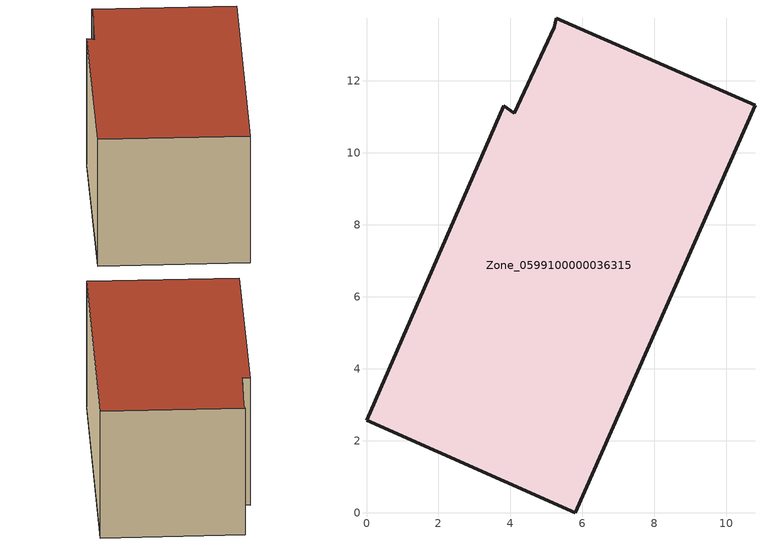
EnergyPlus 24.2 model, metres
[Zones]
Zone_0599100000036315
 floor ground (C_G): 0,2.56 3.82,11.3 4.11,11.1 5.21,13.49 5.27,13.73 10.79,11.32 5.8,0 z0
 wall outside (C_F): 0,2.56 5.8,0 10.79,11.32 5.27,13.73 5.21,13.49 4.11,11.1 3.82,11.3 0,2.56 z0:5.85
 roof outside (C_R): 3.82,11.3 0,2.56 5.8,0 10.79,11.32 5.27,13.73 5.21,13.49 4.11,11.1 z5.85
[BUILDING]
Pand.0599100000036315: North Axis=0; Terrain=City; Loads Convergence Tolerance Value=0.04; Temperature Convergence Tolerance Value=0.4; Solar Distribution=FullExterior; Maximum Number of Warmup Days=25; Minimum Number of Warmup Days=1
[Site:Location]
Rotterdam.The.Hague.AP_ZH_NLD Design_Conditions: Latitude=51.96; Longitude=4.45; Time Zone=1; Elevation=-4.5
[SITE:GROUNDTEMPERATURE:BUILDINGSURFACE]
18, 18, 18, 18, 18, 18, 18, 18, 18, 18, 18, 18
[MATERIAL] Thermal Absorptance=0.9; Solar Absorptance=0.7; Visible Absorptance=0.7
Name | Roughness | Thickness | Conductivity | Density | Specific Heat
G.TC.1946-1964 | MediumSmooth | 0.15 | 1 | 540 | 1210
F.TC.1946-1964 | Rough | 0.3 | 0.857143 | 1920 | 840
R.TC.1946-1964 | MediumRough | 0.2 | 0.235294 | 1500 | 1000
[CONSTRUCTION]
C_G: G.TC.1946-1964
C_F: F.TC.1946-1964
C_R: R.TC.1946-1964
[ZONE]
Zone_0599100000036315: Type=1; Multiplier=1; Ceiling Height=Autocalculate; Volume=Autocalculate; Floor Area=autocalculate; Part of Total Floor Area=Yes
[ZONEINFILTRATION:DESIGNFLOWRATE]
Infil_Zone_0599100000036315: Zone or ZoneList or Space or SpaceList=Zone_0599100000036315; Schedule=AlwaysOn; Design Flow Rate Calculation Method=Flow/Area; Flow Rate per Floor Area=0.003; Constant Term Coefficient=1; Temperature Term Coefficient=0; Velocity Term Coefficient=0; Velocity Squared Term Coefficient=0
[HVACTEMPLATE:ZONE:IDEALLOADSAIRSYSTEM]
Zone_0599100000036315: Maximum Heating Supply Air Temperature=50; Minimum Cooling Supply Air Temperature=13; Maximum Heating Supply Air Humidity Ratio=0.0156; Minimum Cooling Supply Air Humidity Ratio=0.0077; Heating Limit=NoLimit; Cooling Limit=NoLimit; Dehumidification Control Type=ConstantSensibleHeatRatio; Cooling Sensible Heat Ratio=0.7; Dehumidification Setpoint=60; Humidification Control Type=None; Humidification Setpoint=30; Outdoor Air Method=None; Outdoor Air Flow Rate per Person=0.00944; Outdoor Air Flow Rate per Zone Floor Area=0; Outdoor Air Flow Rate per Zone=0; Demand Controlled Ventilation Type=None; Outdoor Air Economizer Type=NoEconomizer; Heat Recovery Type=None; Sensible Heat Recovery Effectiveness=0.7; Latent Heat Recovery Effectiveness=0.65
[ZONECONTROL:THERMOSTAT]
ThermostatControl_Zone_0599100000036315: Zone or ZoneList=Zone_0599100000036315; Control Type Schedule=DualSetpointControlType; Control 1=Thermostat_Zone_0599100000036315; Temperature Difference Between Cutout And Setpoint=0
[THERMOSTATSETPOINT:DUALSETPOINT]
Thermostat_Zone_0599100000036315: Heating Setpoint Temperature Schedule=HeatingSetpoint_Zone_0599100000036315; Cooling Setpoint Temperature Schedule=CoolingSetpoint_Zone_0599100000036315
[SCHEDULE:COMPACT]
HeatingSetpoint_Zone_0599100000036315: Through: 12/31, For: AllDays, Until: 24:00, 21
CoolingSetpoint_Zone_0599100000036315: Through: 12/31, For: AllDays, Until: 24:00, 24
DualSetpointControlType: Through: 12/31, For: AllDays, Until: 24:00, 4
AlwaysOn: Through: 12/31, For: AllDays, Until: 24:00, 1
